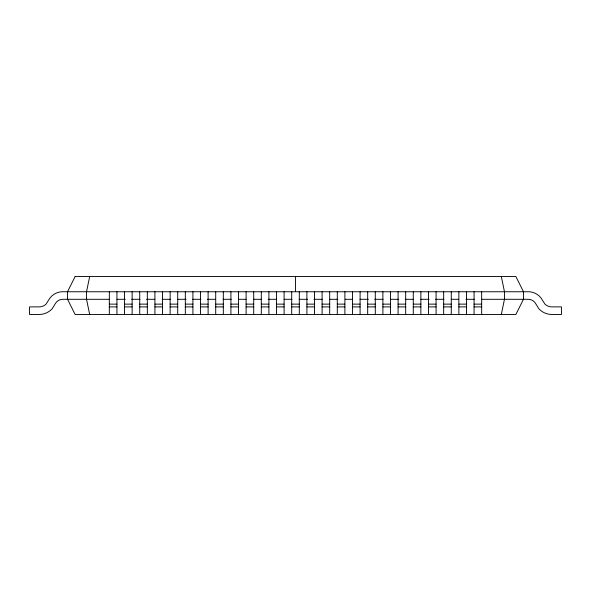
<?xml version="1.0" encoding="UTF-8"?>
<svg xmlns="http://www.w3.org/2000/svg" width="591" height="591" viewBox="0 0 591 591"><rect width="100%" height="100%" fill="white"/><g stroke="black" fill="none" stroke-linecap="round" stroke-linejoin="round"><path stroke-width="0.89" d="M89.684 276.507L86.537 291.703L86.537 299.297L89.684 314.493M501.316 314.493L504.463 299.297L504.463 291.703L501.316 276.507M109.594 299.297L62.794 299.297A8.569 8.569 0 0 0 55.524 303.323L52.038 308.908A17.9 17.9 0 0 1 39.05 314.493L29.55 314.493L29.55 306.899L39.745 306.869A10.291 10.291 0 0 0 46.024 304.173L49.851 298.174A16.171 16.171 0 0 1 61.434 291.755L529.566 291.755A16.171 16.171 0 0 1 541.149 298.174L544.976 304.173A10.291 10.291 0 0 0 551.255 306.869L561.45 306.899L561.45 314.493L551.95 314.493A17.9 17.9 0 0 1 538.962 308.908L535.476 303.323A8.569 8.569 0 0 0 528.206 299.297L481.665 299.297M116.974 299.297L125.27 299.297M131.727 299.297L140.023 299.297M146.479 299.297L154.776 299.297M162.156 299.297L170.459 299.297M177.832 299.297L186.135 299.297M192.585 299.297L200.888 299.297M207.345 299.297L215.641 299.297M223.021 299.297L231.317 299.297M238.698 299.297L246.07 299.297M253.45 299.297L261.747 299.297M268.203 299.297L276.507 299.297M284.101 299.297L291.991 299.297M299.186 299.297L307.483 299.297M313.932 299.297L322.228 299.297M329.601 299.297L337.897 299.297M345.27 299.297L352.642 299.297M360.015 299.297L368.304 299.297M374.76 299.297L383.049 299.297M390.429 299.297L398.718 299.297M405.175 299.297L413.464 299.297M420.836 299.297L429.132 299.297M435.582 299.297L443.878 299.297M451.251 299.297L458.623 299.297M465.996 299.297L474.292 299.297M109.335 304.129L116.937 304.129M124.531 304.129L132.133 304.129M139.727 304.129L147.329 304.129M154.923 304.129L162.525 304.129M170.127 304.129L177.721 304.129M185.323 304.129L192.917 304.129M200.519 304.129L208.113 304.129M215.715 304.129L223.317 304.129M230.911 304.129L238.513 304.129M246.107 304.129L253.709 304.129M261.303 304.129L268.905 304.129M276.507 304.129L284.101 304.129M291.703 304.129L299.297 304.129M306.899 304.129L314.493 304.129M322.095 304.129L329.697 304.129M337.291 304.129L344.893 304.129M352.487 304.129L360.089 304.129M367.683 304.129L375.285 304.129M382.887 304.129L390.481 304.129M398.083 304.129L405.677 304.129M413.279 304.129L420.873 304.129M428.475 304.129L436.077 304.129M443.671 304.129L451.273 304.129M458.867 304.129L466.469 304.129M474.063 304.129L481.665 304.129M109.335 306.899L116.937 306.899M124.531 306.899L132.133 306.899M139.727 306.899L147.329 306.899M154.923 306.899L162.525 306.899M170.127 306.899L177.721 306.899M185.323 306.899L192.917 306.899M200.519 306.899L208.113 306.899M215.715 306.899L223.317 306.899M230.911 306.899L238.513 306.899M246.107 306.899L253.709 306.899M261.303 306.899L268.905 306.899M276.507 306.899L284.101 306.899M291.703 306.899L299.297 306.899M306.899 306.899L314.493 306.899M322.095 306.899L329.697 306.899M337.291 306.899L344.893 306.899M352.487 306.899L360.089 306.899M367.683 306.899L375.285 306.899M382.887 306.899L390.481 306.899M398.083 306.899L405.677 306.899M413.279 306.899L420.873 306.899M428.475 306.899L436.077 306.899M443.671 306.899L451.273 306.899M458.867 306.899L466.469 306.899M474.063 306.899L481.665 306.899M481.665 291.703L481.665 314.493M474.063 291.703L474.063 314.493M466.469 291.703L466.469 314.493M458.867 291.703L458.867 314.493M451.273 291.703L451.273 314.493M443.671 291.703L443.671 314.493M436.077 291.703L436.077 314.493M428.475 291.703L428.475 314.493M420.873 291.703L420.873 314.493M413.279 291.703L413.279 314.493M405.677 291.703L405.677 314.493M398.083 291.703L398.083 314.493M390.481 291.703L390.481 314.493M382.887 291.703L382.887 314.493M375.285 291.703L375.285 314.493M367.683 291.703L367.683 314.493M360.089 291.703L360.089 314.493M352.487 291.703L352.487 314.493M344.893 291.703L344.893 314.493M337.291 291.703L337.291 314.493M329.697 291.703L329.697 314.493M322.095 291.703L322.095 314.493M314.493 291.703L314.493 314.493M306.899 291.703L306.899 314.493M299.297 291.703L299.297 314.493M295.5 276.507L295.5 291.703M291.703 291.703L291.703 314.493M284.101 291.703L284.101 314.493M276.507 291.703L276.507 314.493M268.905 291.703L268.905 314.493M261.303 291.703L261.303 314.493M253.709 291.703L253.709 314.493M246.107 291.703L246.107 314.493M238.513 291.703L238.513 314.493M230.911 291.703L230.911 314.493M223.317 291.703L223.317 314.493M215.715 291.703L215.715 314.493M208.113 291.703L208.113 314.493M200.519 291.703L200.519 314.493M192.917 291.703L192.917 314.493M185.323 291.703L185.323 314.493M177.721 291.703L177.721 314.493M170.127 291.703L170.127 314.493M162.525 291.703L162.525 314.493M154.923 291.703L154.923 314.493M147.329 291.703L147.329 314.493M139.727 291.703L139.727 314.493M132.133 291.703L132.133 314.493M124.531 291.703L124.531 314.493M116.937 291.703L116.937 314.493M109.335 291.703L109.335 314.493M75.138 276.507L67.544 291.703L67.544 299.297L75.138 314.493L515.862 314.493L523.456 299.297L523.456 291.703L515.862 276.507L75.138 276.507"/></g></svg>
